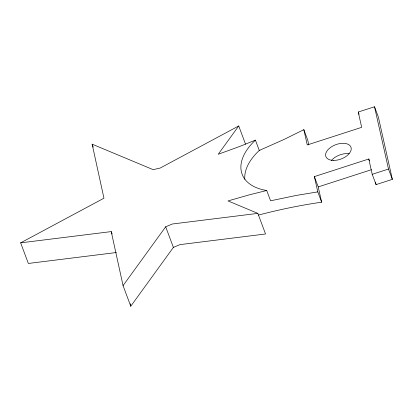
<?xml version="1.0" encoding="UTF-8"?>
<svg xmlns="http://www.w3.org/2000/svg" width="413" height="413" viewBox="0 0 413 413"><rect width="100%" height="100%" fill="white"/><g stroke="black" fill="none" stroke-linecap="round" stroke-linejoin="round"><path stroke-width="0.62" d="M123.059 285.626L165.68 226.789L172.319 224.006L257.841 213.382L265.544 233.99L180.027 244.615L173.388 247.397L130.766 306.234L123.059 285.626L111.247 231.595L20.65 242.849L28.358 263.458L116.404 252.519M245.554 144.204L238.729 125.955L218.219 154.266L239.204 146.641L255.425 140.141L259.281 150.446A59.007 33.675 -20.5 0 0 244.806 179.345M20.65 242.849L103.952 198.199L92.14 144.168L153.146 169.65L160.203 168.045L238.729 125.955M308.785 144.865L307.69 139.976L303.834 129.672L284.02 139.46L259.281 150.446M303.834 129.672L307.262 144.948L361.674 127.343L358.241 112.031L374.519 106.766L378.37 117.07L392.35 179.356L376.067 184.621L372.216 174.317L368.783 159.005L314.37 176.609L317.798 191.885L321.65 202.189A349.088 199.231 -20.5 0 0 258.445 215.075M321.65 202.189L318.222 186.913L371.411 169.707M372.216 174.317L388.499 169.051L374.519 106.766M317.798 191.885L296.415 195.406L270.582 200.806L266.726 190.501L249.509 194.791L228.017 200.924L257.841 213.382M388.499 169.051L392.35 179.356M358.241 112.031L359.093 114.324M368.783 159.005L369.423 160.724M314.37 176.609L318.222 186.913M165.68 226.789L173.388 247.397M92.14 144.168L93.24 147.111M111.247 231.595L112.129 233.949M375.52 182.174L376.067 184.621M130.214 303.72L130.766 306.234M331.433 160.481A13.397 7.646 -20.5 0 1 349.145 153.76M266.726 190.501A59.007 33.675 -20.5 0 1 255.425 140.141M333.508 160.414A13.397 7.646 -20.5 0 0 351.127 147.735A13.397 7.646 -20.5 0 0 330.586 147.41A13.397 7.646 -20.5 0 0 333.508 160.414"/></g></svg>
